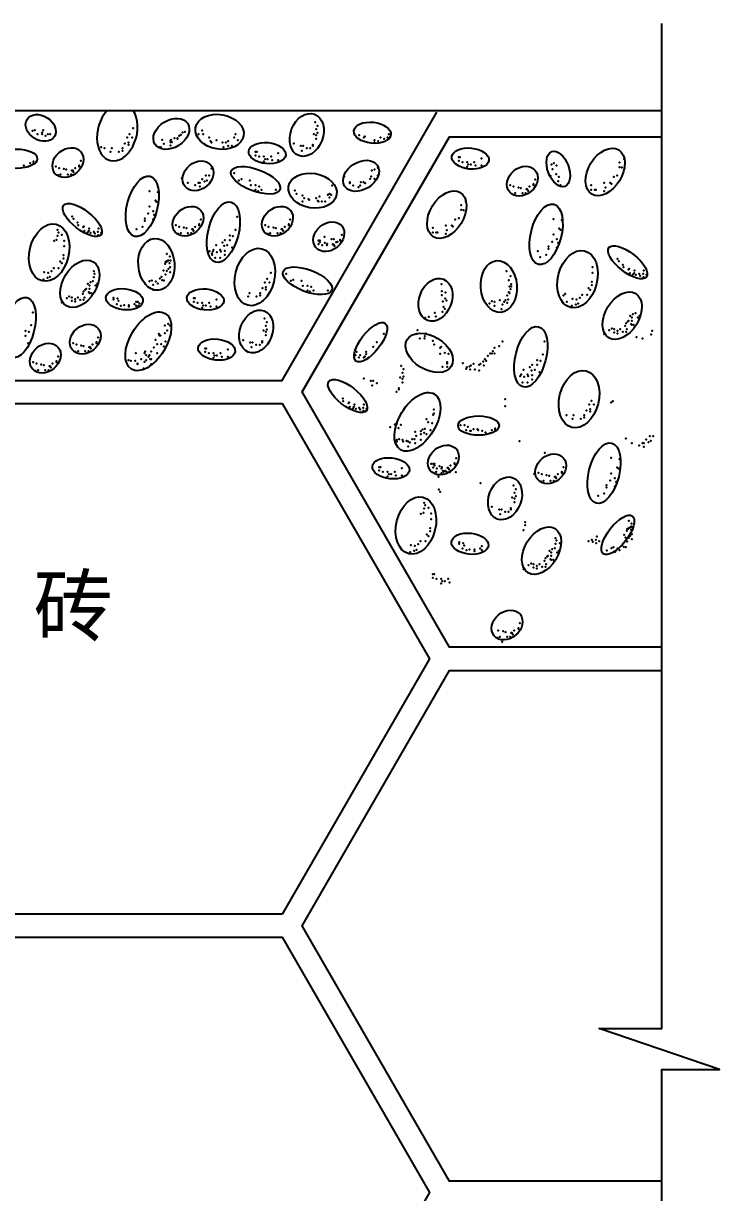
# Model space of a CAD drawing. Extents: x 49 to 1039, y 3394 to 4721.
# Drawn here: x 537 to 1016, y 3919 to 4721 of the extents above; entities that cross this region are included whole.
import ezdxf

# ---------------------------------------------------------------- set-up
doc = ezdxf.new("R2010")
doc.units = 0
doc.header["$LTSCALE"] = 10
doc.header["$MEASUREMENT"] = 0
for name, color, linetype in [('3', 3, 'CONTINUOUS'), ('4', 4, 'CONTINUOUS'), ('7', 7, 'CONTINUOUS'), ('BH', 3, 'CONTINUOUS'), ('TEXT', 3, 'CONTINUOUS')]:
    doc.layers.add(name, color=color, linetype=linetype)
doc.styles.add('HZ', font='')
doc.styles.get('HZ').set_extended_font_data('仿宋_GB2312')

msp = doc.modelspace()

# ---------------------------------------------------------------- linework, layer by layer
at = {"layer": '3'}
msp.add_line((823.44, 4661.3), (974.05, 4661.3), dxfattribs=at)
msp.add_lwpolyline([(976.05, 3394.36), (976.05, 4003.19), (1015.72, 4003.19), (933.01, 4031.27), (976.05, 4031.27), (976.05, 4721.18)], dxfattribs=at)
at = {"layer": '4'}
msp.add_lwpolyline([(75.65, 3461.15), (75.65, 4661.3), (976.05, 4661.3)], dxfattribs=at)
at = {"layer": '7'}
for points in [[(406.43, 4660.3), (512.76, 4476.12), (715.1, 4476.12), (821.44, 4660.3)], [(976.05, 4292.94), (830.04, 4292.94), (728.87, 4468.17), (830.04, 4643.4), (976.05, 4643.4)], [(976.05, 3926.58), (830.04, 3926.58), (728.87, 4101.81), (830.04, 4277.04), (976.05, 4277.04)]]:
    msp.add_lwpolyline(points, dxfattribs=at)
for points in [[(715.1, 4109.76), (512.76, 4109.76), (411.59, 4284.99), (512.76, 4460.22), (715.1, 4460.22), (816.27, 4284.99)], [(715.1, 3743.4), (512.76, 3743.4), (411.6, 3918.63), (512.76, 4093.86), (715.1, 4093.86), (816.27, 3918.63)]]:
    msp.add_lwpolyline(points, close=True, dxfattribs=at)
at = {"layer": 'BH'}
for centre, major_axis, ratio in [((549.24, 4649.4), (-9.4, 5.87), 0.74978), ((638.97, 4645.33), (-11.28, -7.09), 0.707975), ((672.11, 4646.73), (16.51, -2.76), 0.709752), ((732.02, 4644.59), (-5.44, -14.17), 0.731947), ((777.12, 4646.12), (-12.71, 1.3), 0.565665), ((704.84, 4632.12), (-12.71, 1.3), 0.565665), ((532.79, 4628.28), (-14.1, 0), 0.471111), ((567.91, 4625.64), (-8.88, -7.41), 0.79259), ((844.42, 4628.4), (-12.71, 1.3), 0.565665), ((904.86, 4621.25), (-4.53, 11.95), 0.565665), ((937.1, 4619.2), (-9.25, -15.16), 0.648782), ((657.33, 4616.55), (-8.88, -7.41), 0.79259), ((696.9, 4613.51), (-16.76, 6.38), 0.419496), ((769.33, 4616.55), (-11.28, -7.09), 0.707975), ((880.19, 4612.86), (-8.88, -7.41), 0.79259), ((619, 4595.61), (-5.33, -20.67), 0.48883), ((736.04, 4606.36), (16.51, -2.76), 0.709752), ((828.22, 4589.93), (-9.25, -15.16), 0.648782), ((577.83, 4586.2), (12.91, -10.06), 0.408935), ((674.74, 4577.86), (-5.33, -20.67), 0.48883), ((650.44, 4585.38), (-8.88, -7.41), 0.79259), ((711.89, 4585.38), (-8.88, -7.41), 0.79259), ((896.49, 4576.36), (-5.33, -20.67), 0.48883), ((555.05, 4563.87), (-4.85, -19.43), 0.673755), ((747.18, 4574.77), (-8.88, -7.41), 0.79259), ((628.69, 4555.75), (1.4, -17.79), 0.696306), ((696.34, 4547.11), (-4.85, -19.43), 0.673755), ((918.09, 4545.61), (-4.85, -19.43), 0.673755), ((952.52, 4557.23), (12.91, -10.06), 0.408935), ((576.08, 4542.41), (-9.25, -15.16), 0.648782), ((863.95, 4540.58), (1.4, -17.79), 0.696306), ((732.57, 4544.49), (-16.76, 6.38), 0.419496), ((820.46, 4531.44), (-5.44, -14.17), 0.731947), ((606.72, 4531.81), (-12.71, 1.3), 0.565665), ((662.35, 4531.68), (-12.71, 1.3), 0.565665), ((948.78, 4520.53), (-9.25, -15.16), 0.648782), ((534.49, 4512.29), (-5.33, -20.67), 0.48883), ((623.18, 4502.96), (-11.65, -19.09), 0.559613), ((697.29, 4509.73), (-5.44, -14.17), 0.731947), ((579.85, 4504.43), (-8.88, -7.41), 0.79259), ((775.88, 4502.32), (10.06, 12.91), 0.408935), ((885.97, 4492.32), (-5.33, -20.67), 0.48883), ((552.4, 4491.37), (-8.88, -7.41), 0.79259), ((670.12, 4497.26), (-12.71, 1.3), 0.565665), ((816.2, 4495.03), (15.16, -9.25), 0.648782), ((760.1, 4465.41), (12.91, -10.06), 0.408935), ((919.12, 4463.28), (-4.85, -19.43), 0.673755), ((808.06, 4447.64), (-11.65, -19.09), 0.559613), ((850.07, 4445.1), (-14.1, 0), 0.471111), ((825.92, 4421.48), (-8.88, -7.41), 0.79259), ((936.28, 4412.43), (-5.33, -20.67), 0.48883), ((789.81, 4415.78), (-12.71, 1.3), 0.565665), ((899.63, 4415.42), (-8.88, -7.41), 0.79259), ((868.25, 4395.16), (-5.44, -14.17), 0.731947), ((807.03, 4376.53), (-4.85, -19.43), 0.673755), ((945.76, 4370.06), (10.06, 12.91), 0.408935), ((893.36, 4359.23), (-9.25, -15.16), 0.648782), ((844.18, 4364.03), (-12.71, 1.3), 0.565665), ((869.68, 4308.19), (-8.88, -7.41), 0.79259)]:
    msp.add_ellipse(centre, major_axis=major_axis, ratio=ratio, dxfattribs=at)
msp.add_ellipse((601.84, 4646.46), major_axis=(-4.85, -19.43), ratio=0.673755, start_param=4.0259, end_param=8.873805, dxfattribs=at)
for p in [(543.64, 4647.37), (545.3, 4647.92), (550.83, 4647.92), (612.77, 4649.29), (648.29, 4646.81), (660.14, 4647.66), (737.74, 4653.37), (738.56, 4648.48), (739.37, 4650.92), (546.96, 4645.15), (550.28, 4646.26), (550.28, 4645.15), (552.5, 4644.05), (554.16, 4645.15), (555.82, 4645.15), (608.68, 4642.76), (609.5, 4639.5), (610.32, 4645.21), (611.95, 4642.76), (632.79, 4641.28), (638.32, 4640.73), (638.32, 4639.62), (638.88, 4641.28), (639.43, 4639.62), (641.09, 4642.39), (643.31, 4642.39), (643.31, 4641.84), (644.41, 4644.05), (645.52, 4644.6), (646.63, 4646.26), (657.69, 4645.21), (660.96, 4645.21), (665.04, 4642.76), (665.86, 4640.32), (666.68, 4639.5), (669.94, 4641.13), (674.03, 4639.5), (676.48, 4639.5), (678.11, 4640.32), (682.2, 4642.76), (683.01, 4645.21), (684.65, 4641.13), (736.92, 4645.21), (738.56, 4644.4), (738.56, 4641.95), (739.37, 4646.03), (767.96, 4644.4), (771.23, 4642.76), (772.04, 4643.58), (778.58, 4641.13), (778.58, 4639.5), (781.03, 4640.32), (781.03, 4640.32), (782.66, 4642.76), (785.11, 4641.95), (787.56, 4642.76), (788.38, 4645.21), (590.71, 4636.24), (593.16, 4635.42), (597.25, 4632.98), (598.06, 4635.42), (602.97, 4632.98), (605.42, 4635.42), (605.42, 4633.79), (607.05, 4638.69), (609.5, 4637.87), (630.57, 4636.31), (631.68, 4636.31), (633.89, 4638.52), (638.32, 4637.41), (674.84, 4636.24), (678.11, 4637.05), (680.56, 4637.05), (696.9, 4632.98), (697.72, 4632.98), (712.42, 4632.16), (723.04, 4638.69), (727.94, 4637.05), (728.75, 4633.79), (729.57, 4637.05), (732.02, 4635.42), (734.47, 4635.42), (736.11, 4637.87), (736.11, 4637.05), (537.55, 4623.59), (540.87, 4623.03), (541.97, 4625.24), (541.97, 4625.24), (544.19, 4626.35), (544.19, 4625.24), (559.59, 4623.01), (575.65, 4623.56), (575.65, 4623.01), (576.75, 4626.88), (696.9, 4630.53), (699.35, 4629.71), (702.62, 4629.71), (702.62, 4626.45), (703.43, 4628.08), (705.07, 4628.08), (707.52, 4629.71), (708.33, 4627.26), (712.42, 4627.26), (836.48, 4629.26), (836.48, 4626.81), (837.3, 4629.26), (838.93, 4626), (842.2, 4626), (842.2, 4622.73), (843.01, 4624.36), (844.65, 4624.36), (847.1, 4626), (847.91, 4623.55), (852, 4628.44), (852, 4623.55), (900.11, 4624.31), (901.72, 4625.2), (903.7, 4623.71), (947.02, 4625.67), (950.18, 4627.88), (561.25, 4616.93), (561.8, 4621.9), (562.91, 4617.48), (565.12, 4621.35), (566.79, 4620.8), (567.89, 4617.48), (570.11, 4617.48), (570.66, 4620.24), (571.22, 4620.24), (571.77, 4619.14), (572.88, 4621.9), (646.26, 4615.03), (662.59, 4616.66), (665.04, 4616.66), (666.68, 4621.55), (682.2, 4618.29), (757.63, 4616.18), (776.2, 4616.18), (776.78, 4620.24), (778.52, 4620.82), (780.84, 4621.98), (780.84, 4616.76), (899.39, 4616.64), (900.85, 4621.02), (903.4, 4617.73), (905.23, 4615.91), (942.94, 4615.88), (945.39, 4616.69), (947.02, 4622.4), (948.52, 4622.35), (950.29, 4621.59), (650.34, 4611.77), (655.24, 4610.13), (657.69, 4611.77), (658.51, 4611.77), (658.51, 4609.32), (660.14, 4614.21), (661.78, 4612.58), (663.41, 4613.4), (685.46, 4613.4), (687.1, 4614.21), (692.81, 4613.4), (693.63, 4610.13), (696.9, 4610.13), (696.9, 4606.87), (699.35, 4609.32), (700.98, 4606.87), (710.78, 4606.87), (749.42, 4609.89), (761.69, 4612.12), (761.69, 4611.54), (764.01, 4609.81), (767.49, 4608.65), (768.65, 4609.81), (769.23, 4612.12), (770.97, 4612.12), (772.13, 4611.54), (775.62, 4614.44), (778.52, 4614.44), (871.87, 4610.23), (874.08, 4609.13), (877.4, 4608.57), (879.06, 4608.02), (882.94, 4607.47), (883.49, 4607.47), (885.15, 4609.13), (887.92, 4610.79), (887.92, 4610.23), (889.03, 4614.1), (904.87, 4612.98), (906.33, 4610.06), (927.42, 4610.17), (927.42, 4606.9), (929.87, 4606.9), (930.69, 4606.9), (936.4, 4611.8), (937.22, 4608.53), (940.49, 4611.8), (941.31, 4610.98), (623.97, 4606.1), (628.05, 4599.57), (628.87, 4598.76), (629.69, 4605.28), (698.53, 4606.05), (723.88, 4606.41), (725.04, 4604.1), (729.11, 4602.94), (729.11, 4598.88), (730.27, 4601.2), (730.27, 4601.2), (733.17, 4600.62), (733.75, 4600.04), (738.39, 4601.2), (739.55, 4599.46), (740.13, 4598.88), (740.71, 4602.36), (742.45, 4598.88), (744.78, 4598.88), (746.52, 4603.52), (747.68, 4604.1), (747.68, 4601.78), (748.84, 4603.52), (875.19, 4604.7), (880.17, 4604.7), (882.39, 4604.7), (884.05, 4606.36), (936.4, 4606.09), (623.15, 4590.6), (623.97, 4595.5), (626.42, 4592.23), (838.14, 4596.39), (838.14, 4593.13), (839.64, 4593.08), (841.3, 4598.61), (841.41, 4592.31), (570.82, 4588.55), (571.83, 4587.04), (574.61, 4584.51), (574.86, 4582.74), (620.7, 4587.34), (620.7, 4585.71), (626.42, 4586.52), (627.24, 4589.78), (642.12, 4582.75), (658.18, 4583.31), (658.18, 4582.75), (659.28, 4586.62), (684.1, 4588.39), (703.56, 4582.75), (719.62, 4583.31), (719.62, 4582.75), (720.73, 4586.62), (834.06, 4586.6), (836.51, 4587.42), (901.46, 4586.85), (907.18, 4586.03), (560.76, 4579.49), (560.76, 4575.43), (561.34, 4577.75), (563.66, 4576.01), (578.4, 4581.23), (578.91, 4581.73), (579.41, 4578.7), (581.44, 4577.69), (582.19, 4578.7), (582.45, 4580.47), (583.46, 4577.44), (585.73, 4578.2), (586.49, 4576.94), (588.51, 4578.2), (588.77, 4575.93), (589.02, 4580.47), (590.79, 4577.44), (614.98, 4580), (619.07, 4581.63), (643.78, 4576.67), (644.33, 4581.65), (645.44, 4577.22), (647.65, 4581.09), (649.32, 4580.54), (650.42, 4577.22), (652.64, 4577.22), (653.19, 4579.99), (653.75, 4579.99), (654.3, 4578.88), (655.41, 4581.65), (679.11, 4575.67), (681.33, 4575.12), (682.99, 4579.54), (705.22, 4576.67), (705.77, 4581.65), (706.88, 4577.22), (709.1, 4581.09), (710.76, 4580.54), (711.87, 4577.22), (714.08, 4577.22), (714.63, 4579.99), (715.19, 4579.99), (715.74, 4578.88), (716.85, 4581.65), (744.18, 4574.61), (756.02, 4576.01), (818.54, 4580.89), (818.54, 4577.63), (820.99, 4577.63), (821.81, 4577.63), (827.53, 4582.52), (827.53, 4576.81), (828.34, 4579.26), (831.61, 4582.52), (832.43, 4581.71), (901.46, 4576.24), (905.54, 4580.32), (906.36, 4579.5), (558.44, 4571.96), (560.18, 4572.54), (565.43, 4572.04), (565.43, 4568.17), (669.7, 4569.03), (674.13, 4570.69), (675.24, 4568.48), (675.79, 4572.35), (677.45, 4569.03), (679.11, 4572.35), (680.77, 4567.37), (740.17, 4572.19), (740.17, 4569.74), (740.99, 4572.19), (741.07, 4571.04), (742.62, 4568.92), (744.39, 4570.48), (745.89, 4568.92), (746.05, 4569.93), (749.08, 4572.98), (749.9, 4569.72), (749.93, 4569.38), (750.48, 4569.38), (750.71, 4572.98), (750.79, 4568.92), (751.04, 4568.27), (752.15, 4571.04), (753.16, 4571.35), (754.91, 4572.7), (754.91, 4572.14), (755.61, 4571.35), (755.69, 4571.37), (898.19, 4568.08), (900.64, 4571.35), (903.91, 4572.98), (903.91, 4567.27), (904.72, 4570.53), (564.88, 4562.08), (564.88, 4559.87), (635.95, 4562.95), (637.97, 4561.18), (665.1, 4564.85), (666.77, 4563.19), (666.93, 4562.4), (667.48, 4564.61), (668.04, 4565.71), (669.14, 4560.18), (670.25, 4564.05), (672.47, 4565.71), (672.47, 4560.18), (673.02, 4564.61), (675.79, 4565.16), (675.79, 4562.4), (890.84, 4564.82), (892.47, 4560.74), (896.56, 4562.37), (898.19, 4566.45), (945.51, 4559.59), (551.59, 4550.47), (556.57, 4551.02), (558.23, 4553.23), (561.56, 4553.23), (562.66, 4557.66), (563.77, 4556.55), (585.69, 4551.11), (633.67, 4551.59), (634.68, 4556.13), (634.94, 4557.4), (635.69, 4557.4), (635.95, 4551.33), (636.2, 4558.15), (636.96, 4558.41), (636.96, 4552.6), (637.72, 4556.64), (638.22, 4553.86), (638.48, 4558.41), (869.22, 4551.01), (928.47, 4553.78), (946.52, 4558.07), (949.3, 4555.55), (949.55, 4553.78), (953.09, 4552.26), (953.6, 4552.77), (957.14, 4551.51), (963.71, 4551.51), (551.04, 4545.49), (553.8, 4546.6), (554.36, 4549.92), (555.47, 4547.15), (583.37, 4543.58), (585.11, 4544.16), (585.69, 4547.06), (586.27, 4549.37), (621.03, 4542.5), (624.06, 4544.26), (625.58, 4544.77), (628.36, 4544.01), (629.63, 4542.75), (631.14, 4546.03), (632.15, 4547.29), (632.66, 4545.02), (633.92, 4544.77), (634.94, 4548.81), (638.22, 4550.32), (703.18, 4543.42), (704.82, 4545.86), (706.45, 4543.42), (707.27, 4549.94), (717.86, 4549.27), (721.13, 4544.38), (722.76, 4545.19), (728.48, 4544.38), (870.88, 4544.93), (871.99, 4547.69), (927.92, 4543.82), (928.47, 4549.91), (954.1, 4549.74), (956.13, 4548.73), (956.89, 4549.74), (958.15, 4548.48), (960.43, 4549.23), (961.18, 4547.97), (963.21, 4549.23), (963.46, 4546.96), (965.48, 4548.48), (578.14, 4535.46), (578.72, 4537.2), (579.88, 4538.36), (580.46, 4538.94), (581.63, 4542.42), (582.21, 4536.62), (582.79, 4541.26), (582.79, 4538.94), (582.79, 4536.04), (583.95, 4536.04), (586.85, 4541.26), (588.01, 4542.42), (626.42, 4538.39), (626.59, 4541.74), (692.57, 4536.07), (699.92, 4536.07), (699.92, 4534.44), (701.55, 4539.34), (704, 4540.15), (704, 4538.52), (729.3, 4541.12), (732.57, 4541.12), (732.57, 4537.85), (734.2, 4537.04), (735.02, 4540.3), (736.65, 4537.85), (746.45, 4537.85), (824.52, 4542.24), (824.73, 4534.55), (824.74, 4537.49), (827.45, 4536.36), (869.77, 4534.42), (870.88, 4536.63), (871.44, 4540.5), (871.44, 4536.08), (871.99, 4538.85), (872.54, 4542.16), (872.54, 4540.5), (908.54, 4534.42), (909.64, 4535.53), (921.27, 4534.97), (924.59, 4534.97), (925.7, 4539.4), (926.81, 4538.29), (927.92, 4541.61), (563.63, 4529.67), (567.12, 4532.57), (568.86, 4533.72), (570.6, 4533.14), (570.6, 4530.83), (572.92, 4531.99), (572.92, 4530.25), (574.66, 4533.14), (576.4, 4531.41), (578.72, 4531.41), (579.3, 4533.14), (599.29, 4532.86), (599.29, 4531.75), (601.5, 4528.43), (602.06, 4532.3), (602.61, 4530.65), (604.27, 4527.33), (606.49, 4527.88), (609.81, 4527.88), (609.81, 4526.77), (613.69, 4528.43), (614.79, 4530.09), (614.79, 4527.33), (615.9, 4530.09), (616.46, 4527.33), (617.01, 4528.99), (654.4, 4532.53), (654.4, 4530.09), (655.22, 4532.53), (656.86, 4529.27), (660.12, 4529.27), (660.94, 4527.64), (662.57, 4527.64), (665.02, 4529.27), (665.84, 4526.82), (669.92, 4531.72), (669.92, 4526.82), (691.75, 4533.63), (697.47, 4533.63), (825.63, 4530.25), (826.08, 4526.62), (827.22, 4532.28), (828.13, 4530.92), (857.59, 4528.89), (859.25, 4530.55), (860.91, 4530), (860.91, 4527.23), (864.79, 4531.1), (866.45, 4528.34), (867.56, 4530), (868.67, 4531.1), (869.77, 4529.44), (870.33, 4531.66), (910.75, 4530), (914.07, 4527.23), (914.63, 4532.21), (916.84, 4528.34), (917.39, 4531.66), (918.5, 4528.89), (919.61, 4532.76), (543.84, 4522.82), (660.12, 4526.01), (703.02, 4518.51), (813.39, 4519.15), (815.89, 4519.83), (819.96, 4522.55), (820.64, 4520.06), (825.4, 4523.23), (826.99, 4525.27), (865.9, 4525.02), (954.32, 4520.54), (955.48, 4519.38), (956.06, 4521.7), (957.8, 4522.28), (959.55, 4519.38), (960.71, 4520.54), (542.73, 4513.97), (634.4, 4513.83), (636.14, 4510.36), (636.72, 4514.99), (637.88, 4513.83), (702.2, 4510.35), (703.83, 4513.62), (704.65, 4516.06), (704.65, 4511.17), (808.1, 4510.68), (939.81, 4510.69), (941.56, 4511.85), (943.3, 4511.27), (947.36, 4511.27), (950.84, 4513.58), (951.42, 4515.32), (952, 4511.27), (952.58, 4516.48), (953.16, 4517.06), (954.9, 4514.74), (955.48, 4517.06), (955.48, 4514.16), (956.64, 4514.16), (538.85, 4510.1), (538.85, 4506.78), (541.07, 4509.54), (587.58, 4502.36), (588.69, 4505.67), (628.02, 4503.98), (630.34, 4508.04), (630.92, 4506.88), (631.5, 4506.88), (634.4, 4508.62), (634.98, 4502.82), (688.31, 4503.83), (701.38, 4503.01), (703.83, 4509.54), (703.83, 4507.09), (780.13, 4502.34), (785.03, 4508.05), (807.52, 4508.11), (809.73, 4504.96), (812.99, 4504.96), (813.05, 4506.45), (813.81, 4508.23), (818.7, 4503.32), (866.45, 4502.9), (895.32, 4502.85), (936.33, 4507.79), (943.3, 4508.95), (945.62, 4510.11), (945.62, 4508.37), (949.1, 4509.53), (951.42, 4509.53), (952.29, 4507.71), (958.69, 4505.72), (962.77, 4504.91), (968.63, 4507.71), (969.44, 4510.16), (540.52, 4501.8), (571.52, 4501.8), (573.19, 4495.72), (573.74, 4500.7), (574.85, 4496.27), (577.06, 4500.14), (578.72, 4499.59), (579.83, 4496.27), (582.05, 4496.27), (582.6, 4499.04), (583.15, 4499.04), (583.71, 4497.93), (584.81, 4500.7), (587.58, 4501.8), (614.67, 4494.71), (620.47, 4494.71), (621.05, 4495.87), (625.12, 4495.87), (626.86, 4498.76), (629.18, 4501.08), (629.18, 4494.71), (632.08, 4501.08), (633.82, 4499.34), (662.18, 4498.12), (662.18, 4495.67), (662.99, 4498.12), (664.63, 4494.85), (667.89, 4494.85), (672.79, 4494.85), (677.69, 4497.3), (693.21, 4502.19), (694.03, 4498.93), (694.85, 4502.19), (697.3, 4500.56), (699.75, 4500.56), (701.38, 4502.19), (766.24, 4495.81), (772.78, 4495.81), (777.68, 4499.08), (819.52, 4500.87), (823.6, 4498.42), (823.6, 4494.34), (824.41, 4499.24), (826.86, 4495.16), (829.31, 4494.34), (858.15, 4494.6), (859.25, 4494.6), (859.81, 4496.26), (860.91, 4498.47), (860.91, 4494.6), (864.24, 4499.58), (544.07, 4488.75), (546.29, 4487.64), (549.61, 4487.09), (551.27, 4486.53), (557.36, 4487.64), (560.13, 4489.3), (560.13, 4488.75), (561.24, 4492.62), (609.45, 4490.07), (611.19, 4489.49), (614.09, 4489.49), (615.83, 4487.75), (615.83, 4487.17), (618.15, 4490.65), (620.47, 4488.91), (621.63, 4493.55), (621.63, 4490.07), (623.37, 4492.39), (623.95, 4493.55), (624.53, 4490.65), (625.12, 4490.65), (625.12, 4487.17), (667.89, 4491.59), (668.71, 4493.22), (670.34, 4493.22), (673.61, 4492.4), (677.69, 4492.4), (765.42, 4493.37), (767.87, 4491.74), (768.69, 4493.37), (771.14, 4491.74), (771.96, 4492.55), (772.78, 4494.18), (774.41, 4491.74), (828.49, 4488.62), (828.49, 4487.8), (839.32, 4487.97), (839.32, 4487.97), (844.86, 4486.31), (846.52, 4487.41), (850.39, 4486.86), (851.5, 4487.41), (853.16, 4489.07), (853.72, 4486.31), (854.27, 4490.73), (855.38, 4489.63), (856.48, 4492.94), (887.01, 4486.81), (890.33, 4490.13), (890.33, 4486.81), (892.55, 4489.57), (894.21, 4494), (545.73, 4482.66), (547.39, 4483.22), (552.38, 4483.22), (554.59, 4483.22), (555.15, 4485.98), (555.7, 4485.98), (556.25, 4484.87), (619.89, 4484.27), (796.94, 4486.21), (797.76, 4481.31), (798.58, 4483.76), (798.58, 4478.87), (825.23, 4485.35), (828.49, 4485.35), (841.53, 4484.09), (842.09, 4485.2), (843.75, 4485.75), (844.3, 4483.54), (847.62, 4483.54), (850.39, 4482.99), (878.71, 4479.07), (879.26, 4480.17), (880.92, 4483.49), (881.48, 4478.51), (883.69, 4480.17), (884.24, 4479.07), (885.35, 4485.15), (886.46, 4482.94), (887.01, 4479.62), (888.67, 4483.49), (892, 4481.83), (771.19, 4477.46), (776.1, 4475.83), (776.91, 4472.57), (777.73, 4475.83), (780.18, 4474.2), (795.31, 4470.71), (796.13, 4478.05), (797.76, 4477.23), (797.76, 4474.79), (880.37, 4474.64), (883.69, 4474.64), (887.01, 4476.85), (756.88, 4463.72), (793.68, 4468.26), (795.31, 4469.89), (868.37, 4463.22), (757.13, 4461.95), (760.67, 4460.44), (761.18, 4460.94), (761.68, 4457.91), (763.7, 4456.9), (764.46, 4457.91), (764.72, 4459.68), (765.73, 4456.65), (768, 4457.41), (768.76, 4456.15), (770.78, 4457.41), (771.04, 4455.14), (771.29, 4459.68), (773.06, 4456.65), (819.35, 4456.26), (868.37, 4458.33), (924.33, 4455.51), (925.96, 4459.58), (926.78, 4456.32), (926.78, 4454.69), (927.6, 4462.03), (929.23, 4459.58), (941.21, 4460.87), (942.31, 4461.97), (793.97, 4446.42), (814.37, 4449.62), (815.48, 4447.41), (818.25, 4446.86), (818.8, 4452.39), (819.35, 4453.49), (910.44, 4452.24), (914.53, 4449.79), (915.34, 4452.24), (920.24, 4449.79), (922.69, 4452.24), (922.69, 4450.61), (789.42, 4444.14), (792.45, 4445.91), (794.98, 4443.39), (796.75, 4445.66), (806.62, 4440.77), (810.49, 4441.33), (810.49, 4439.11), (811.6, 4442.43), (812.71, 4440.22), (813.26, 4442.99), (814.37, 4439.11), (817.14, 4441.88), (837.66, 4445.38), (840.43, 4445.38), (841.53, 4442.06), (842.64, 4444.28), (844.3, 4441.51), (844.86, 4441.51), (846.52, 4442.62), (849.29, 4442.62), (849.84, 4442.06), (852.61, 4441.51), (854.82, 4440.4), (858.15, 4439.85), (859.25, 4442.06), (859.25, 4442.06), (861.47, 4443.17), (861.47, 4442.06), (793.88, 4435.24), (793.88, 4434.14), (795.54, 4435.8), (797.76, 4435.24), (798.31, 4434.14), (800.53, 4434.69), (801.63, 4434.14), (801.63, 4430.82), (802.74, 4433.58), (804.4, 4435.8), (806.06, 4435.8), (806.62, 4433.03), (807.17, 4438.01), (810.49, 4435.24), (878.15, 4434.52), (951.37, 4436.27), (955.45, 4433), (960.35, 4431.37), (962.8, 4433), (963.62, 4433), (963.62, 4430.56), (965.25, 4435.45), (966.89, 4433.82), (967.7, 4437.9), (968.52, 4434.63), (970.15, 4437.9), (834.76, 4422.73), (895.55, 4426.44), (941.25, 4422.92), (946.96, 4422.1), (781.86, 4416.64), (781.86, 4414.19), (782.68, 4416.64), (797.38, 4415.82), (817.59, 4418.86), (818.91, 4418.9), (818.91, 4416.45), (819.73, 4418.9), (819.81, 4417.75), (821.36, 4415.64), (823.13, 4417.2), (824.63, 4415.64), (824.79, 4416.64), (828.67, 4416.09), (829.22, 4416.09), (829.53, 4415.64), (829.78, 4414.98), (830.88, 4417.75), (833.65, 4419.41), (833.65, 4418.86), (834.43, 4418.08), (908.47, 4416.67), (945.33, 4416.39), (946.15, 4415.58), (784.31, 4413.37), (787.58, 4413.37), (787.58, 4410.11), (788.4, 4411.74), (790.03, 4411.74), (792.48, 4413.37), (793.3, 4410.93), (797.38, 4410.93), (819.25, 4412.77), (820.92, 4413.33), (822.58, 4410.01), (824.63, 4412.37), (825.44, 4414.01), (825.9, 4413.33), (827.08, 4414.01), (828.11, 4413.33), (830.34, 4413.19), (834.43, 4413.19), (888.17, 4412.06), (891.3, 4412.79), (892.96, 4406.71), (893.52, 4411.69), (894.62, 4407.26), (896.84, 4411.14), (898.5, 4410.58), (899.61, 4407.26), (901.82, 4407.26), (902.38, 4410.03), (902.93, 4410.03), (903.48, 4408.92), (904.59, 4411.69), (907.36, 4413.35), (907.36, 4412.79), (940.43, 4407.42), (941.25, 4412.31), (943.7, 4409.05), (944.51, 4406.6), (822.79, 4401.21), (823.8, 4399.69), (851.36, 4405.69), (873.97, 4403.94), (874.79, 4399.04), (875.61, 4401.49), (936.35, 4398.45), (937.98, 4404.16), (937.98, 4402.53), (943.7, 4403.34), (812.73, 4392.15), (813.31, 4390.41), (873.16, 4395.78), (874.79, 4394.97), (874.79, 4392.52), (875.61, 4396.6), (932.26, 4396.81), (810.41, 4384.61), (812.15, 4385.19), (812.73, 4388.09), (815.63, 4388.67), (817.41, 4384.69), (859.27, 4389.25), (864.17, 4387.62), (864.99, 4384.36), (865.81, 4387.62), (868.26, 4385.99), (870.71, 4385.99), (872.34, 4388.44), (872.34, 4387.62), (816.85, 4374.74), (817.41, 4380.82), (882.16, 4378.9), (882.16, 4376.69), (952.21, 4374.22), (952.97, 4374.22), (953.23, 4379.77), (953.48, 4374.97), (954.24, 4375.23), (954.91, 4375.79), (955.25, 4378), (955.75, 4375.23), (810.21, 4365.89), (813.53, 4365.89), (814.64, 4370.32), (815.75, 4369.21), (816.85, 4372.53), (881.05, 4373.37), (902.97, 4367.93), (903.55, 4366.19), (925.66, 4365.88), (927.94, 4366.64), (930.72, 4366.64), (931.23, 4368.91), (933, 4365.88), (950.01, 4370.08), (950.95, 4368.41), (951.96, 4372.95), (953.23, 4368.15), (954.24, 4369.42), (955, 4373.46), (955.5, 4370.68), (955.5, 4367.14), (803.01, 4358.15), (803.56, 4363.13), (805.78, 4359.25), (806.33, 4362.57), (807.44, 4359.81), (808.55, 4363.68), (836.75, 4365.08), (836.75, 4363.97), (838.97, 4360.65), (839.52, 4364.52), (840.07, 4362.86), (841.74, 4359.55), (843.95, 4360.1), (847.27, 4360.1), (847.27, 4358.99), (851.15, 4360.65), (852.26, 4362.31), (852.26, 4359.55), (898.9, 4359.24), (900.06, 4358.08), (900.64, 4360.4), (902.39, 4360.98), (902.97, 4363.87), (904.13, 4358.08), (905.29, 4359.24), (905.87, 4364.45), (928.7, 4365.38), (930.97, 4364.37), (938.31, 4359.32), (941.34, 4361.08), (942.86, 4361.59), (943.87, 4358.56), (945.64, 4360.83), (946.9, 4359.57), (948.42, 4362.85), (949.43, 4364.11), (949.94, 4361.84), (951.2, 4361.59), (952.21, 4365.63), (886.14, 4350.54), (887.88, 4349.96), (891.94, 4349.96), (895.42, 4352.28), (896, 4354.02), (896.58, 4349.96), (897.16, 4355.18), (897.74, 4355.76), (899.48, 4353.44), (900.06, 4355.76), (900.06, 4352.86), (901.22, 4352.86), (818.65, 4343.17), (819.46, 4343.17), (880.91, 4346.49), (884.4, 4349.38), (887.88, 4347.65), (890.2, 4348.8), (890.2, 4347.07), (893.68, 4348.23), (896, 4348.23), (818.65, 4340.72), (821.1, 4339.9), (824.36, 4339.9), (824.36, 4336.64), (825.18, 4338.27), (826.81, 4338.27), (829.26, 4339.9), (830.08, 4337.46), (863.56, 4304.46), (866.89, 4303.91), (868.55, 4303.35), (872.42, 4302.8), (872.98, 4302.8), (873.53, 4301.69), (874.64, 4304.46), (877.41, 4306.12), (877.41, 4305.57), (878.52, 4309.44), (863.01, 4299.48), (864.67, 4300.03), (866.33, 4296.72), (869.66, 4300.03), (871.87, 4300.03)]:
    msp.add_point(p, dxfattribs=at)

# ---------------------------------------------------------------- texts
at = {"layer": 'TEXT', "style": 'HZ'}
msp.add_text('砖', height=40, dxfattribs=at).set_placement((544.25, 4301.51))

doc.saveas('drawing.dxf')
